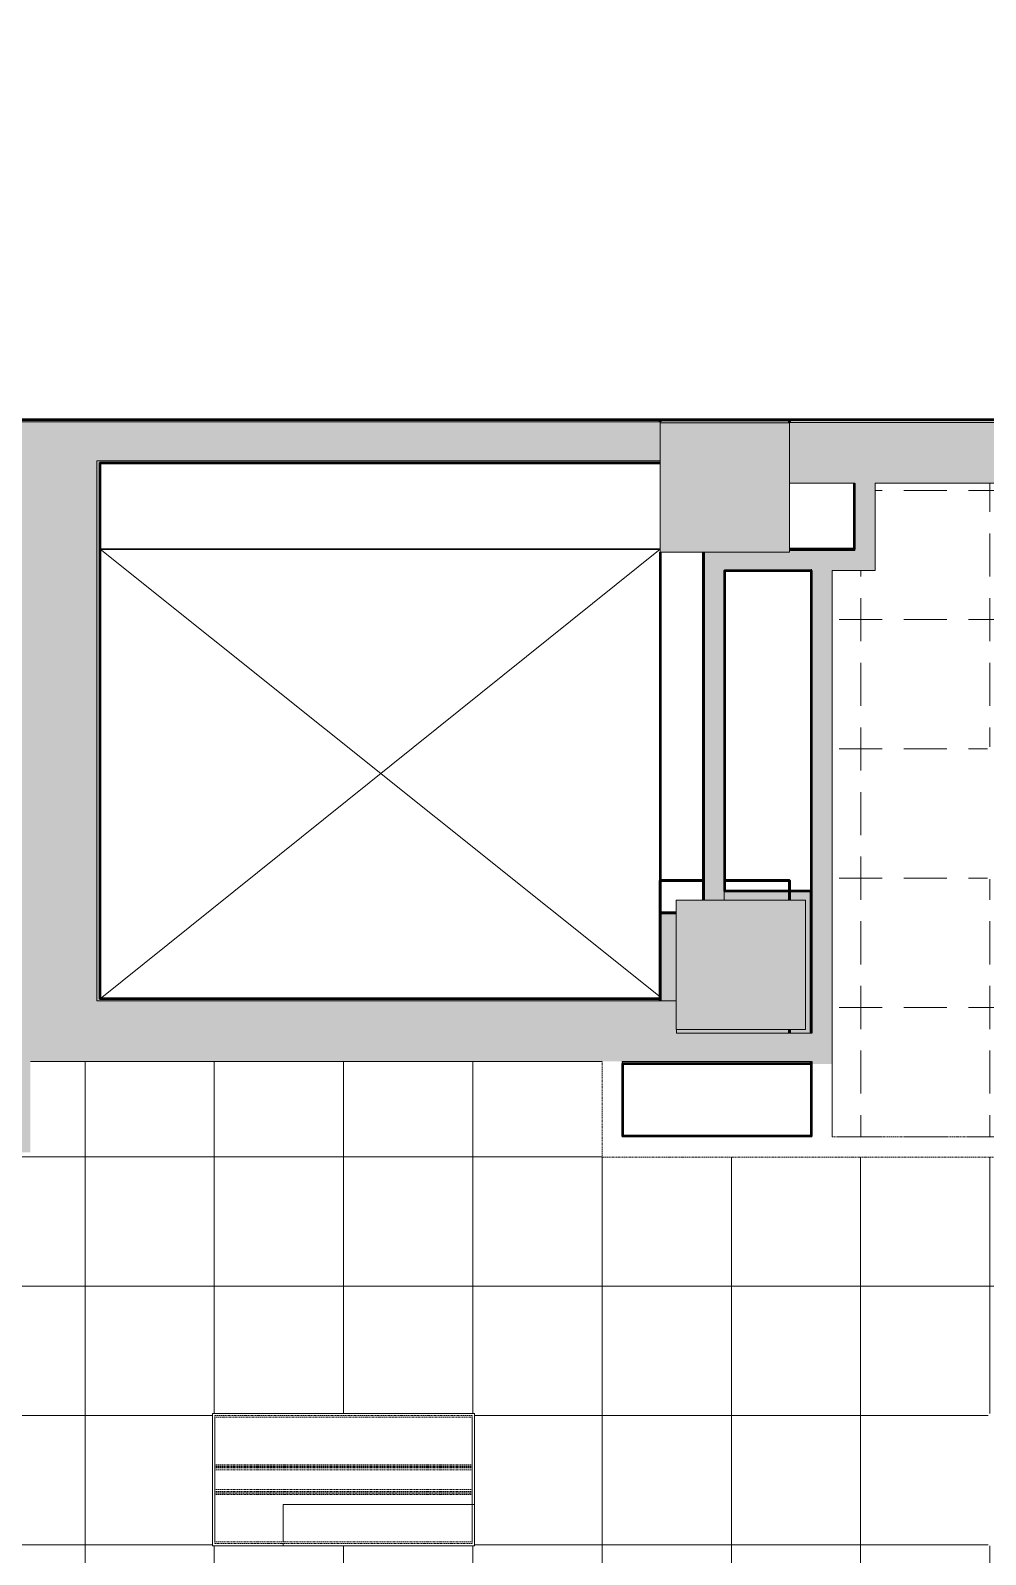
# Model space of a CAD drawing. Header units: inches. Extents: x 842 to 2180, y -10 to 1751.
# Drawn here: x 1519.4 to 1696.8, y 1199.8 to 1482.7 of the extents above; entities that cross this region are included whole.
import ezdxf

# ---------------------------------------------------------------- set-up
doc = ezdxf.new("R2010")
doc.units = ezdxf.units.IN
doc.header["$MEASUREMENT"] = 0
doc.linetypes.add('Demolished', pattern=[0.1875, 0.125, -0.0625])
for name, color, linetype, lineweight in [('A-CLNG', 13, 'Demolished', 9), ('A-CLNG-PATT', 13, 'Demolished', 9), ('A-WALL-PATT', 111, 'Continuous', 13), ('E-LITE-EQPM', 33, 'Demolished', 9), ('hide', 7, 'Continuous', 9), ('I-WALL', 2, 'Continuous', 13), ('Orbis - Background_dwg', 8, 'Continuous', 9), ('Orbis_AR$0$A-Wall-Exst', 7, 'Continuous', 9), ('Orbis_BB$0$A-Wall-Exst', 7, 'Continuous', 9), ('Orbis_BB$0$TI_ARCH-02_E957150$0$A-Wall-Blow', 130, 'Continuous', 30), ('Orbis_BB$0$TI_ARCH-02_E957150$0$A-Wall-Open', 10, 'Continuous', 13), ('Orbis_BB$0$TI_Grid_E957150$0$S-02-COLS-CONC', 50, 'Continuous', 50), ('Orbis_BB$0$TI_Grid_E957150$0$S-02-COLS-CONC-PATT', 250, 'Continuous', 20), ('Orbis_BB$0$TI_Grid_E957150$0$S-03-COLS-CONC-PATT', 250, 'Continuous', 20), ('Orbis_BB$0$TI_Grid_E957150$0$S-04-COLS-CONC', 50, 'Continuous', 50), ('Orbis_BB$0$TI_Grid_E957150$0$S-04-COLS-CONC-PATT', 250, 'Continuous', 20), ('Orbis_BB$0$TI_Grid_E957150$0$S-05-COLS-CONC', 50, 'Continuous', 50), ('Orbis_BB$0$TI_Grid_E957150$0$S-05-COLS-CONC-PATT', 250, 'Continuous', 20), ('Orbis_BB$0$TI_Grid_E957150$0$S-06-COLS-CONC', 50, 'Continuous', 50), ('Orbis_BB$0$TI_Grid_E957150$0$S-06-COLS-CONC-PATT', 250, 'Continuous', 20), ('Orbis_BB$0$TI_Grid_E957150$0$S-07-COLS-CONC', 50, 'Continuous', 50), ('Orbis_BB$0$TI_Grid_E957150$0$S-07-COLS-CONC-PATT', 250, 'Continuous', 20), ('Orbis_BB$0$TI_Grid_E957150$0$S-08-COLS-CONC', 50, 'Continuous', 50), ('Orbis_BB$0$TI_Grid_E957150$0$S-08-COLS-CONC-PATT', 250, 'Continuous', 20), ('Orbis_BB$0$TI_Grid_E957150$0$S-09-COLS-CONC', 50, 'Continuous', 50), ('Orbis_BB$0$TI_Grid_E957150$0$S-09-COLS-CONC-PATT', 250, 'Continuous', 20), ('Orbis_BB$0$TI_Grid_E957150$0$S-11-COLS-CONC', 50, 'Continuous', 50), ('Orbis_BB$0$TI_Grid_E957150$0$S-11-COLS-CONC-PATT', 250, 'Continuous', 20), ('Orbis_BB$0$TI_Grid_E957150$0$S-12-COLS-CONC', 50, 'Continuous', 50), ('Orbis_BB$0$TI_Grid_E957150$0$S-12-COLS-CONC-PATT', 250, 'Continuous', 20), ('Orbis_BB$0$TI_Grid_E957150$0$S-P1-COLS-CONC', 50, 'Continuous', 50), ('Orbis_BB$0$TI_Grid_E957150$0$S-P1-COLS-CONC-PATT', 250, 'Continuous', 20), ('Orbis_BB$0$TI_Grid_E957150$0$S-P4-COLS-CONC', 50, 'Continuous', 50), ('Orbis_BB$0$TI_Grid_E957150$0$S-P4-COLS-CONC-PATT', 250, 'Continuous', 20), ('Orbis_Furn$0$A-Furn', 7, 'Continuous', 9), ('S-COLS', 52, 'Continuous', 13)]:
    doc.layers.add(name, color=color, linetype=linetype, lineweight=lineweight)

# ---------------------------------------------------------------- blocks, each defined once
blk = doc.blocks.new('Concrete-Rectangular-Column - 24 x 24-6914337-Level XX  RCP DEMO')
at = {"layer": 'S-COLS', "lineweight": 9}
blk.add_hatch(color=7, dxfattribs=at).paths.add_polyline_path([(-12, -12), (12, -12), (12, 12), (-12, 12)], flags=0)
at = {"layer": 'S-COLS', "color": 8, "lineweight": 20}
for p, q in [((-12, 12), (12, 12)), ((-12, -12), (-12, 12)), ((12, 12), (12, -12)), ((12, -12), (-12, -12))]:
    blk.add_line(p, q, dxfattribs=at)
blk = doc.blocks.new('L-Recessed-Axis-Plano - 2 X 4-4550867-Level XX  RCP DEMO')
at = {"layer": 'E-LITE-EQPM', "color": 7}
for p, q in [((23.91, 11.87), (-23.91, 11.87)), ((-23.91, 11.87), (-23.91, -11.88)), ((-23.87, -11.56), (-23.87, 11.56)), ((-23.87, 11.56), (23.88, 11.56)), ((23.88, 11.56), (23.88, -11.56)), ((23.91, -11.88), (23.91, 11.87)), ((-23.87, 2.74), (23.88, 2.74)), ((23.88, 2.51), (-23.87, 2.51)), ((-23.87, 2.3), (23.88, 2.3)), ((-23.87, 2.2), (23.88, 2.2)), ((-23.87, 1.83), (23.88, 1.83)), ((-23.87, -1.83), (23.88, -1.83)), ((-23.87, -2.2), (23.88, -2.2)), ((-23.87, -2.3), (23.88, -2.3)), ((-23.87, -2.51), (23.88, -2.51)), ((-23.87, -2.74), (23.88, -2.74)), ((-23.91, -11.88), (23.91, -11.88)), ((23.88, -11.56), (-23.87, -11.56))]:
    blk.add_line(p, q, dxfattribs=at)
blk = doc.blocks.new('Orbis - Background_dwg__U50-7347733-Level XX  RCP DEMO')
at = {"layer": 'Orbis_BB$0$TI_Grid_E957150$0$S-12-COLS-CONC-PATT', "lineweight": 50}
h = blk.add_hatch(color=50, dxfattribs=at)
h.paths.add_polyline_path([(12368.66, 2102.54), (12368.66, 2103.21), (12347.7, 2103.21), (12347.7, 2102.54), (12354, 2102.54)], flags=0)
h.paths.add_polyline_path([(12347.6, 2108.54), (12347.6, 2124.91), (12344.66, 2124.91), (12344.66, 2108.54)], flags=0)
at = {"layer": 'Orbis_BB$0$TI_Grid_E957150$0$S-12-COLS-CONC'}
blk.add_line((12368.66, 2102.54), (12368.66, 2103.21), dxfattribs=at)
at = {"layer": 'Orbis_BB$0$TI_Grid_E957150$0$S-12-COLS-CONC', "flags": 128}
blk.add_lwpolyline([(12347.6, 2124.91), (12344.66, 2124.91), (12344.66, 2108.54)], dxfattribs=at)
blk = doc.blocks.new('Orbis - Background_dwg_Orbis_BB-7347761-Level XX  RCP DEMO')
at = {"layer": 'Orbis_BB$0$A-Wall-Exst'}
h = blk.add_hatch(color=256, dxfattribs=at)
h.paths.add_polyline_path([(12333.85, 2108.54), (12344.66, 2108.54), (12344.66, 2108.91), (12240.66, 2108.91), (12240.66, 2208.41), (12344.66, 2208.41), (12344.66, 2208.79), (12240.04, 2208.79), (12240.04, 2108.54), (12311.71, 2108.54)], flags=0)
h.paths.add_polyline_path([(12029.66, 2215.66), (12224.79, 2215.66), (12224.79, 2216.04), (12344.66, 2216.04), (12344.66, 2216.41), (12008.66, 2216.41), (12008.66, 2215.66), (12024.66, 2215.66)], flags=0)
h.paths.add_polyline_path([(12650.03, 2215.91), (12687.66, 2215.91), (12687.66, 2216.41), (12368.66, 2216.41), (12368.66, 2215.91), (12573.54, 2215.91)], flags=0)
h.paths.add_polyline_path([(11868.29, 2216.04), (11984.66, 2216.04), (11984.66, 2216.41), (11868.66, 2216.41), (11868.66, 2243.04), (11860.83, 2243.04), (11860.83, 2267.04), (11868.66, 2267.04), (11868.66, 2506.91), (11860.66, 2506.91), (11860.66, 2290.92), (11858.66, 2290.92), (11858.66, 2525.91), (11860.66, 2525.91), (11860.66, 2530.91), (11853.66, 2530.91), (11853.66, 2283.92), (11860.66, 2283.92), (11860.66, 2235.92), (11648.66, 2235.92), (11648.66, 2242.91), (11640.66, 2242.91), (11640.66, 2235.54), (11868.29, 2235.54), (11868.29, 2216.95)], flags=0)
h.paths.add_polyline_path([(12565.45, 2522.91), (12663.66, 2522.91), (12663.66, 2530.91), (12380.66, 2530.91), (12380.66, 2522.91)], flags=0)
h.paths.add_polyline_path([(11884.66, 2522.91), (11972.66, 2522.91), (11972.66, 2530.91), (11884.66, 2530.91)], flags=0)
h.paths.add_polyline_path([(12332.66, 2522.91), (12332.66, 2530.91), (12020.66, 2530.91), (12020.66, 2522.91), (12227.13, 2522.91)], flags=0)
h = blk.add_hatch(color=256, dxfattribs=at)
h.paths.add_polyline_path([(12822.75, 1740.71), (12822.78, 1740.71), (12822.75, 1740.75)], flags=0)
h.paths.add_polyline_path([(12801.21, 1897.99), (12801.3, 1898), (12797.38, 1925.91), (12799.29, 1911.94)], flags=0)
h.paths.add_polyline_path([(12787.64, 2077.81), (12787.68, 2077.81), (12768.66, 2216.41), (12711.66, 2216.41), (12711.66, 2215.91), (12768.73, 2215.91), (12787.59, 2078.19)], flags=0)
h.paths.add_polyline_path([(12354, 2096.91), (12372.66, 2096.91), (12372.66, 2097.29), (12337.6, 2097.29), (12337.6, 2096.91), (12347.7, 2096.91)], flags=0)
h.paths.add_polyline_path([(12371.86, 2102.54), (12372.66, 2102.54), (12372.66, 2128.91), (12356.66, 2128.91), (12356.66, 2188.41), (12356.54, 2188.41), (12356.54, 2127.21), (12371.6, 2127.21), (12371.6, 2103.21), (12368.66, 2103.21), (12368.66, 2102.54), (12371.6, 2102.54)], flags=0)
h.paths.add_polyline_path([(12352.66, 2127.21), (12352.79, 2127.21), (12352.79, 2191.85), (12352.66, 2191.85), (12352.66, 2169.47)], flags=0)
h.paths.add_polyline_path([(12001.74, 2189.41), (12001.74, 2189.41), (12001.66, 2189.41)], flags=0)
h.paths.add_polyline_path([(12376.58, 2192.16), (12380.79, 2192.16), (12380.79, 2204.66), (12380.66, 2204.66), (12380.66, 2192.41), (12368.66, 2192.41), (12368.66, 2192.16), (12372.83, 2192.16)], flags=0)
h.paths.add_polyline_path([(12687.66, 2193.29), (12687.66, 2193.41), (12663.66, 2193.41), (12663.66, 2204.66), (12663.54, 2204.66), (12663.54, 2193.29), (12666.66, 2193.29)], flags=0)
h.paths.add_polyline_path([(12711.79, 2193.29), (12711.79, 2204.66), (12711.66, 2204.64), (12711.66, 2193.29)], flags=0)
h.paths.add_polyline_path([(11972.54, 2193.29), (11984.66, 2193.29), (11984.66, 2193.41), (11972.66, 2193.41), (11972.66, 2204.79), (11972.54, 2204.79), (11972.54, 2193.75)], flags=0)
h.paths.add_polyline_path([(11648.79, 2223.92), (11648.79, 2224.29), (11640.58, 2224.29), (11640.58, 2223.92)], flags=0)
h.paths.add_polyline_path([(11636.66, 2223.92), (11636.83, 2223.92), (11636.83, 2224.29), (11636.66, 2224.29)], flags=0)
h.paths.add_polyline_path([(11640.58, 2235.54), (11640.66, 2235.54), (11640.66, 2242.91), (11624.66, 2242.91), (11624.66, 2244.31), (11622.05, 2244.31), (11622.05, 2274.31), (11624.66, 2274.31), (11624.66, 2274.91), (11640.66, 2274.91), (11640.66, 2284.42), (11636.66, 2284.42), (11636.66, 2278.91), (11620.66, 2278.91), (11620.66, 2238.91), (11636.66, 2238.91), (11636.66, 2235.54), (11636.83, 2235.54), (11636.84, 2239.09), (11640.58, 2239.09)], flags=0)
at = {"layer": 'Orbis_BB$0$TI_Grid_E957150$0$S-02-COLS-CONC-PATT', "lineweight": 9}
blk.add_hatch(color=7, dxfattribs=at).paths.add_polyline_path([(12344.66, 2215.85), (12368.66, 2215.85), (12368.66, 2216.41), (12344.66, 2216.41), (12344.66, 2215.91)], flags=0)
h = blk.add_hatch(color=7, dxfattribs=at)
h.paths.add_polyline_path([(12368.66, 2102.54), (12368.66, 2103.21), (12347.7, 2103.21), (12347.7, 2102.54), (12354, 2102.54)], flags=0)
h.paths.add_polyline_path([(12347.6, 2108.54), (12347.6, 2124.91), (12344.66, 2124.91), (12344.66, 2108.54)], flags=0)
at = {"layer": 'Orbis_BB$0$TI_Grid_E957150$0$S-03-COLS-CONC-PATT', "lineweight": 9}
h = blk.add_hatch(color=7, dxfattribs=at)
h.paths.add_polyline_path([(12368.66, 2102.54), (12368.66, 2103.21), (12347.7, 2103.21), (12347.7, 2102.54), (12354, 2102.54)], flags=0)
h.paths.add_polyline_path([(12347.6, 2108.54), (12347.6, 2124.91), (12344.66, 2124.91), (12344.66, 2108.54)], flags=0)
at = {"layer": 'Orbis_BB$0$TI_Grid_E957150$0$S-04-COLS-CONC-PATT', "lineweight": 9}
h = blk.add_hatch(color=7, dxfattribs=at)
h.paths.add_polyline_path([(12368.66, 2102.54), (12368.66, 2103.21), (12347.7, 2103.21), (12347.7, 2102.54), (12354, 2102.54)], flags=0)
h.paths.add_polyline_path([(12347.6, 2108.54), (12347.6, 2124.91), (12344.66, 2124.91), (12344.66, 2108.54)], flags=0)
at = {"layer": 'Orbis_BB$0$TI_Grid_E957150$0$S-05-COLS-CONC-PATT', "lineweight": 9}
h = blk.add_hatch(color=7, dxfattribs=at)
h.paths.add_polyline_path([(12368.66, 2102.54), (12368.66, 2103.21), (12347.7, 2103.21), (12347.7, 2102.54), (12354, 2102.54)], flags=0)
h.paths.add_polyline_path([(12347.6, 2108.54), (12347.6, 2124.91), (12344.66, 2124.91), (12344.66, 2108.54)], flags=0)
at = {"layer": 'Orbis_BB$0$TI_Grid_E957150$0$S-06-COLS-CONC-PATT', "lineweight": 9}
h = blk.add_hatch(color=7, dxfattribs=at)
h.paths.add_polyline_path([(12368.66, 2102.54), (12368.66, 2103.21), (12347.7, 2103.21), (12347.7, 2102.54), (12354, 2102.54)], flags=0)
h.paths.add_polyline_path([(12347.6, 2108.54), (12347.6, 2124.91), (12344.66, 2124.91), (12344.66, 2108.54)], flags=0)
at = {"layer": 'Orbis_BB$0$TI_Grid_E957150$0$S-07-COLS-CONC-PATT', "lineweight": 9}
h = blk.add_hatch(color=7, dxfattribs=at)
h.paths.add_polyline_path([(12368.66, 2102.54), (12368.66, 2103.21), (12347.7, 2103.21), (12347.7, 2102.54), (12354, 2102.54)], flags=0)
h.paths.add_polyline_path([(12347.6, 2108.54), (12347.6, 2124.91), (12344.66, 2124.91), (12344.66, 2108.54)], flags=0)
at = {"layer": 'Orbis_BB$0$TI_Grid_E957150$0$S-08-COLS-CONC-PATT', "lineweight": 9}
h = blk.add_hatch(color=7, dxfattribs=at)
h.paths.add_polyline_path([(12368.66, 2102.54), (12368.66, 2103.21), (12347.7, 2103.21), (12347.7, 2102.54), (12354, 2102.54)], flags=0)
h.paths.add_polyline_path([(12347.6, 2108.54), (12347.6, 2124.91), (12344.66, 2124.91), (12344.66, 2108.54)], flags=0)
at = {"layer": 'Orbis_BB$0$TI_Grid_E957150$0$S-09-COLS-CONC-PATT', "lineweight": 9}
h = blk.add_hatch(color=7, dxfattribs=at)
h.paths.add_polyline_path([(12368.66, 2102.54), (12368.66, 2103.21), (12347.7, 2103.21), (12347.7, 2102.54), (12354, 2102.54)], flags=0)
h.paths.add_polyline_path([(12347.6, 2108.54), (12347.6, 2124.91), (12344.66, 2124.91), (12344.66, 2108.54)], flags=0)
at = {"layer": 'Orbis_BB$0$TI_Grid_E957150$0$S-11-COLS-CONC-PATT', "lineweight": 9}
h = blk.add_hatch(color=7, dxfattribs=at)
h.paths.add_polyline_path([(12368.66, 2102.54), (12368.66, 2103.21), (12347.7, 2103.21), (12347.7, 2102.54), (12354, 2102.54)], flags=0)
h.paths.add_polyline_path([(12347.6, 2108.54), (12347.6, 2124.91), (12344.66, 2124.91), (12344.66, 2108.54)], flags=0)
at = {"layer": 'Orbis_BB$0$TI_Grid_E957150$0$S-P1-COLS-CONC-PATT', "lineweight": 9}
blk.add_hatch(color=7, dxfattribs=at).paths.add_polyline_path([(12344.66, 2215.85), (12368.66, 2215.85), (12368.66, 2216.41), (12344.66, 2216.41), (12344.66, 2215.91)], flags=0)
h = blk.add_hatch(color=7, dxfattribs=at)
h.paths.add_polyline_path([(12368.66, 2102.54), (12368.66, 2103.21), (12347.7, 2103.21), (12347.7, 2102.54), (12354, 2102.54)], flags=0)
h.paths.add_polyline_path([(12347.6, 2108.54), (12347.6, 2127.21), (12352.79, 2127.21), (12352.79, 2130.91), (12344.66, 2130.91), (12344.66, 2108.54)], flags=0)
h.paths.add_polyline_path([(12368.66, 2127.21), (12368.66, 2130.91), (12356.54, 2130.91), (12356.54, 2127.21)], flags=0)
at = {"layer": 'Orbis_BB$0$TI_Grid_E957150$0$S-P4-COLS-CONC-PATT', "lineweight": 9}
blk.add_hatch(color=7, dxfattribs=at).paths.add_polyline_path([(12344.66, 2215.85), (12368.66, 2215.85), (12368.66, 2216.41), (12344.66, 2216.41), (12344.66, 2215.91)], flags=0)
h = blk.add_hatch(color=7, dxfattribs=at)
h.paths.add_polyline_path([(12368.66, 2102.54), (12368.66, 2103.21), (12347.7, 2103.21), (12347.7, 2102.54), (12354, 2102.54)], flags=0)
h.paths.add_polyline_path([(12347.6, 2108.54), (12347.6, 2127.21), (12352.79, 2127.21), (12352.79, 2130.91), (12344.66, 2130.91), (12344.66, 2108.54)], flags=0)
h.paths.add_polyline_path([(12368.66, 2127.21), (12368.66, 2130.91), (12356.54, 2130.91), (12356.54, 2127.21)], flags=0)
at = {"layer": 'Orbis_BB$0$A-Wall-Exst', "color": 50, "lineweight": 50}
for p, q in [((12368.66, 2216.41), (12368.66, 2215.91)), ((12352.66, 2127.21), (12352.66, 2191.85)), ((12352.66, 2191.85), (12352.66, 2127.21)), ((12372.83, 2188.41), (12372.7, 2188.41)), ((12368.66, 2103.21), (12368.66, 2102.54)), ((12337.73, 2096.91), (12337.6, 2096.91))]:
    blk.add_line(p, q, dxfattribs=at)
at = {"layer": 'Orbis_BB$0$A-Wall-Exst', "color": 50, "lineweight": 50, "flags": 128}
for points in [[(12344.66, 2216.04), (12344.66, 2216.41), (12240.66, 2216.41), (12008.66, 2216.41)], [(12687.66, 2215.91), (12687.66, 2216.41), (12368.66, 2216.41)], [(12344.66, 2108.54), (12344.66, 2108.91), (12240.66, 2108.91), (12240.66, 2208.41), (12344.66, 2208.41)], [(12380.66, 2204.66), (12380.66, 2192.41), (12368.66, 2192.41)], [(12344.66, 2191.85), (12344.66, 2124.91), (12347.6, 2124.91)], [(12372.66, 2102.54), (12372.66, 2128.91), (12356.66, 2128.91), (12356.66, 2188.41), (12372.83, 2188.41)], [(12337.6, 2096.91), (12372.66, 2096.91), (12372.66, 2097.29)]]:
    blk.add_lwpolyline(points, dxfattribs=at)
at = {"layer": 'Orbis_BB$0$TI_ARCH-02_E957150$0$A-Wall-Blow'}
blk.add_line((12240.66, 2192.41), (12344.66, 2192.41), dxfattribs=at)
at = {"layer": 'Orbis_BB$0$TI_ARCH-02_E957150$0$A-Wall-Open'}
for p, q in [((12240.66, 2192.41), (12344.66, 2109.29)), ((12344.66, 2192.41), (12240.66, 2108.91))]:
    blk.add_line(p, q, dxfattribs=at)
at = {"layer": 'Orbis_BB$0$TI_Grid_E957150$0$S-02-COLS-CONC'}
for p, q in [((12368.66, 2215.91), (12368.66, 2216.41)), ((12368.66, 2103.21), (12368.66, 2102.54))]:
    blk.add_line(p, q, dxfattribs=at)
at = {"layer": 'Orbis_BB$0$TI_Grid_E957150$0$S-02-COLS-CONC', "flags": 128}
for points in [[(12368.66, 2216.41), (12344.66, 2216.41), (12344.66, 2216.04)], [(12344.66, 2108.54), (12344.66, 2124.91), (12347.6, 2124.91)]]:
    blk.add_lwpolyline(points, dxfattribs=at)
at = {"layer": 'Orbis_BB$0$TI_Grid_E957150$0$S-04-COLS-CONC'}
blk.add_line((12368.66, 2103.21), (12368.66, 2102.54), dxfattribs=at)
at = {"layer": 'Orbis_BB$0$TI_Grid_E957150$0$S-04-COLS-CONC', "flags": 128}
blk.add_lwpolyline([(12344.66, 2108.54), (12344.66, 2124.91), (12347.6, 2124.91)], dxfattribs=at)
at = {"layer": 'Orbis_BB$0$TI_Grid_E957150$0$S-05-COLS-CONC'}
blk.add_line((12368.66, 2103.21), (12368.66, 2102.54), dxfattribs=at)
at = {"layer": 'Orbis_BB$0$TI_Grid_E957150$0$S-05-COLS-CONC', "flags": 128}
blk.add_lwpolyline([(12344.66, 2108.54), (12344.66, 2124.91), (12347.6, 2124.91)], dxfattribs=at)
at = {"layer": 'Orbis_BB$0$TI_Grid_E957150$0$S-06-COLS-CONC'}
blk.add_line((12368.66, 2103.21), (12368.66, 2102.54), dxfattribs=at)
at = {"layer": 'Orbis_BB$0$TI_Grid_E957150$0$S-06-COLS-CONC', "flags": 128}
blk.add_lwpolyline([(12344.66, 2108.54), (12344.66, 2124.91), (12347.6, 2124.91)], dxfattribs=at)
at = {"layer": 'Orbis_BB$0$TI_Grid_E957150$0$S-07-COLS-CONC'}
blk.add_line((12368.66, 2103.21), (12368.66, 2102.54), dxfattribs=at)
at = {"layer": 'Orbis_BB$0$TI_Grid_E957150$0$S-07-COLS-CONC', "flags": 128}
blk.add_lwpolyline([(12344.66, 2108.54), (12344.66, 2124.91), (12347.6, 2124.91)], dxfattribs=at)
at = {"layer": 'Orbis_BB$0$TI_Grid_E957150$0$S-08-COLS-CONC'}
blk.add_line((12368.66, 2103.21), (12368.66, 2102.54), dxfattribs=at)
at = {"layer": 'Orbis_BB$0$TI_Grid_E957150$0$S-08-COLS-CONC', "flags": 128}
blk.add_lwpolyline([(12344.66, 2108.54), (12344.66, 2124.91), (12347.6, 2124.91)], dxfattribs=at)
at = {"layer": 'Orbis_BB$0$TI_Grid_E957150$0$S-09-COLS-CONC'}
blk.add_line((12368.66, 2103.21), (12368.66, 2102.54), dxfattribs=at)
at = {"layer": 'Orbis_BB$0$TI_Grid_E957150$0$S-09-COLS-CONC', "flags": 128}
blk.add_lwpolyline([(12344.66, 2108.54), (12344.66, 2124.91), (12347.6, 2124.91)], dxfattribs=at)
at = {"layer": 'Orbis_BB$0$TI_Grid_E957150$0$S-11-COLS-CONC'}
blk.add_line((12368.66, 2102.54), (12368.66, 2103.21), dxfattribs=at)
at = {"layer": 'Orbis_BB$0$TI_Grid_E957150$0$S-11-COLS-CONC', "flags": 128}
blk.add_lwpolyline([(12347.6, 2124.91), (12344.66, 2124.91), (12344.66, 2108.54)], dxfattribs=at)
at = {"layer": 'Orbis_BB$0$TI_Grid_E957150$0$S-P1-COLS-CONC'}
for p, q in [((12368.66, 2215.91), (12368.66, 2216.41)), ((12368.66, 2103.21), (12368.66, 2102.54))]:
    blk.add_line(p, q, dxfattribs=at)
at = {"layer": 'Orbis_BB$0$TI_Grid_E957150$0$S-P1-COLS-CONC', "flags": 128}
for points in [[(12368.66, 2216.41), (12344.66, 2216.41), (12344.66, 2216.04)], [(12344.66, 2108.54), (12344.66, 2130.91), (12352.79, 2130.91)], [(12356.54, 2130.91), (12368.66, 2130.91), (12368.66, 2127.21)]]:
    blk.add_lwpolyline(points, dxfattribs=at)
at = {"layer": 'Orbis_BB$0$TI_Grid_E957150$0$S-P4-COLS-CONC'}
for p, q in [((12344.66, 2130.91), (12344.66, 2108.54)), ((12352.79, 2130.91), (12344.66, 2130.91)), ((12368.66, 2102.54), (12368.66, 2103.21))]:
    blk.add_line(p, q, dxfattribs=at)
at = {"layer": 'Orbis_BB$0$TI_Grid_E957150$0$S-P4-COLS-CONC', "flags": 128}
for points in [[(12344.66, 2216.04), (12344.66, 2216.41), (12368.66, 2216.41), (12368.66, 2215.91)], [(12368.66, 2127.21), (12368.66, 2130.91), (12356.54, 2130.91)]]:
    blk.add_lwpolyline(points, dxfattribs=at)
blk.add_blockref('Orbis - Background_dwg__U50-7347733-Level XX  RCP DEMO', (0, 0))
blk = doc.blocks.new('Orbis - Background_dwg-7329766-Level XX  RCP DEMO')
at = {"layer": 'hide'}
h = blk.add_hatch(color=256, dxfattribs=at)
h.paths.add_polyline_path([(1664.54, 1277.35), (1664.54, 1291.35), (1664.41, 1291.35), (1664.41, 1277.48), (1629.43, 1277.48), (1629.43, 1290.97), (1629.31, 1290.97), (1629.31, 1277.35), (1663.2, 1277.35)], flags=0)
h.paths.add_polyline_path([(1664.41, 1296.6), (1664.54, 1296.6), (1664.54, 1382.47), (1664.41, 1382.47), (1664.41, 1296.79)], flags=0)
h.paths.add_polyline_path([(1519.45, 1302.47), (1519.45, 1302.6), (1516.5, 1302.6), (1516.5, 1391.05), (1516.37, 1391.05), (1516.37, 1383.97), (1516.45, 1383.97), (1516.45, 1302.47), (1518.84, 1302.47)], flags=0)
at = {"layer": 'hide', "color": 50, "lineweight": 50}
blk.add_line((1664.41, 1382.47), (1664.41, 1296.6), dxfattribs=at)
at = {"layer": 'hide', "color": 50, "lineweight": 50, "flags": 128}
blk.add_lwpolyline([(1664.41, 1291.35), (1664.41, 1277.48), (1629.43, 1277.48), (1629.43, 1290.97)], dxfattribs=at)
at = {"layer": 'Orbis_AR$0$A-Wall-Exst', "color": 50, "lineweight": 50}
for p, q in [((1664.54, 1382.47), (1664.41, 1382.47)), ((1664.37, 1296.6), (1664.37, 1322.97)), ((1629.43, 1290.97), (1629.31, 1290.97)), ((1664.37, 1290.97), (1664.37, 1291.35))]:
    blk.add_line(p, q, dxfattribs=at)
at = {"layer": 'Orbis_Furn$0$A-Furn'}
for p, q in [((1601.87, 1209.1), (1601.47, 1209.1)), ((1566.39, 1201.85), (1566.39, 1201.45))]:
    blk.add_line(p, q, dxfattribs=at)
at = {"layer": 'Orbis_Furn$0$A-Furn', "flags": 128}
blk.add_lwpolyline([(1601.43, 1209.1), (1566.39, 1209.1), (1566.39, 1202.16)], dxfattribs=at)
blk.add_blockref('Orbis - Background_dwg_Orbis_BB-7347761-Level XX  RCP DEMO', (-10708.29, -805.94))

msp = doc.modelspace()

# ---------------------------------------------------------------- hatches: boundary and pattern name
at = {"layer": 'A-CLNG-PATT', "lineweight": 13}
h = msp.add_hatch(dxfattribs=at)
h.set_pattern_fill('FP2_4', color=10, style=0, pattern_type=2)
h.set_pattern_definition([(0, (1769.56, 1349.352), (24, -24), [4, -4, 8, -4, -4]), (0, (1769.56, 1349.352), (24, -24), [-20, 4, 0]), (270, (1769.56, 1349.352), (-24, -24), [4, -4, 8, -4, -4]), (270, (1769.56, 1349.352), (-24, -24), [-20, 4, 0])])
h.paths.add_polyline_path([(1857, 1277.35), (1861.5, 1277.35), (1861.5, 1398.72), (1676.25, 1398.72), (1676.25, 1382.48), (1668.29, 1382.48), (1668.29, 1277.35), (1817.75, 1277.35), (1817.75, 1278.1), (1853.43, 1278.1), (1828.94, 1302.59), (1829.91, 1303.56), (1855.37, 1278.1), (1857, 1278.1)], flags=0)
h.paths.add_polyline_path([(1745.78, 1325.2), (1697.15, 1325.2), (1697.15, 1349.76), (1745.78, 1349.76)], flags=0)
h.paths.add_polyline_path([(1841.78, 1325.2), (1793.15, 1325.2), (1793.15, 1349.76), (1841.78, 1349.76)], flags=0)
at = {"layer": 'A-CLNG-PATT', "linetype": 'Continuous', "lineweight": 13}
h = msp.add_hatch(dxfattribs=at)
h.set_pattern_fill('FP2_16', color=256, style=0, pattern_type=2)
h.set_pattern_definition([(0, (1505.56, 1153.602), (0, -24), []), (270, (1505.56, 1153.602), (-24, -1e-15), [])])
h.paths.add_polyline_path([(1772.58, 1016.92), (1776.42, 1016.92), (1776.42, 1273.6), (1625.56, 1273.6), (1625.56, 1291.35), (1519.45, 1291.35), (1519.45, 1274.47), (1464.75, 1274.47), (1464.75, 1273.72), (1425.5, 1273.72), (1425.5, 1274.47), (1292.48, 1274.47), (1292.48, 1225.88), (1313.56, 1225.88), (1313.56, 1201.32), (1292.48, 1201.32), (1292.48, 1106.01), (1313.97, 1106.01), (1313.97, 1081.45), (1292.48, 1081.45), (1292.48, 1050.1), (1296.48, 1050.1), (1296.48, 1016.92), (1771.54, 1016.92)], flags=0)
h.paths.add_polyline_path([(1721.45, 1057.62), (1721.45, 1081.45), (1697.25, 1081.45), (1697.25, 1106.01), (1745.87, 1106.01), (1745.87, 1081.83), (1769.66, 1081.83), (1769.66, 1057.62)], flags=0)
h.paths.add_polyline_path([(1337.45, 1080.62), (1337.45, 1104.83), (1385.66, 1104.83), (1385.66, 1080.62), (1349.68, 1080.62)], flags=0)
h.paths.add_polyline_path([(1601.87, 1081.45), (1553.25, 1081.45), (1553.25, 1106.01), (1601.87, 1106.01), (1601.87, 1086.68)], flags=0)
h.paths.add_polyline_path([(1457.87, 1081.45), (1409.25, 1081.45), (1409.25, 1106.01), (1457.87, 1106.01), (1457.87, 1086.68)], flags=0)
h.paths.add_polyline_path([(1721.45, 1129.62), (1721.45, 1153.83), (1769.66, 1153.83), (1769.66, 1129.62)], flags=0)
h.paths.add_polyline_path([(1434.26, 1152.62), (1433.45, 1152.62), (1433.45, 1176.83), (1481.66, 1176.83), (1481.66, 1152.62)], flags=0)
h.paths.add_polyline_path([(1385.66, 1152.62), (1337.45, 1152.62), (1337.45, 1176.83), (1385.66, 1176.83)], flags=0)
h.paths.add_polyline_path([(1577.66, 1152.62), (1529.45, 1152.62), (1529.45, 1176.83), (1577.66, 1176.83)], flags=0)
h.paths.add_polyline_path([(1730.29, 1201.45), (1697.25, 1201.45), (1697.25, 1226.01), (1745.87, 1226.01), (1745.87, 1201.45)], flags=0)
h.paths.add_polyline_path([(1601.87, 1201.45), (1553.25, 1201.45), (1553.25, 1226.01), (1601.87, 1226.01)], flags=0)
h.paths.add_polyline_path([(1409.25, 1201.45), (1409.25, 1226.01), (1457.87, 1226.01), (1457.87, 1201.45), (1434.26, 1201.45)], flags=0)
h.paths.add_polyline_path([(1730.29, 1226.37), (1721.45, 1226.37), (1721.45, 1250.58), (1769.66, 1250.58), (1769.66, 1226.37)], flags=0)
at = {"layer": 'A-WALL-PATT', "lineweight": 9}
for points in [[(1636.37, 1402.85), (1636.37, 1410.1), (1516.5, 1410.1), (1516.5, 1402.85), (1603.42, 1402.85)], [(2061.98, 1398.72), (2060.43, 1409.97), (1660.37, 1409.97), (1660.37, 1398.72), (2050.62, 1398.72)], [(1531.75, 1302.6), (1531.75, 1402.85), (1516.5, 1402.85), (1516.5, 1302.6), (1519.45, 1302.6)], [(1672.5, 1382.48), (1676.25, 1382.48), (1676.25, 1398.72), (1672.5, 1398.72), (1672.5, 1386.23)], [(1664.54, 1382.48), (1672.5, 1382.48), (1672.5, 1386.23), (1660.37, 1386.23), (1660.37, 1385.91), (1644.5, 1385.91), (1644.5, 1382.48), (1660.37, 1382.48)], [(1648.25, 1321.28), (1648.25, 1382.48), (1644.5, 1382.48), (1644.5, 1321.28)], [(1664.54, 1290.85), (1668.29, 1290.85), (1668.29, 1382.48), (1664.54, 1382.48), (1664.54, 1291.35)], [(1518.84, 1274.47), (1519.45, 1274.47), (1519.45, 1302.47), (1516.45, 1302.47), (1516.45, 1274.47)], [(1639.41, 1291.35), (1639.41, 1297.28), (1639.31, 1297.28), (1639.31, 1302.6), (1519.45, 1302.6), (1519.45, 1291.35), (1629.31, 1291.35)], [(1664.54, 1291.35), (1664.54, 1296.6), (1639.41, 1296.6), (1639.41, 1291.35), (1645.71, 1291.35)]]:
    msp.add_hatch(color=7, dxfattribs=at).paths.add_polyline_path(points, flags=0)

# ---------------------------------------------------------------- linework, layer by layer
at = {"layer": 'A-CLNG', "linetype": 'Continuous', "lineweight": 13}
for p, q in [((1601.87, 1226.01), (1553.25, 1226.01)), ((1553.25, 1226.01), (1553.25, 1201.45)), ((1601.87, 1201.45), (1601.87, 1226.01)), ((1553.25, 1201.45), (1601.87, 1201.45))]:
    msp.add_line(p, q, dxfattribs=at)
at = {"layer": 'I-WALL', "color": 8, "lineweight": 20}
for p, q in [((1516.5, 1410.1), (1636.37, 1410.1)), ((1636.37, 1410.1), (1636.37, 1409.91)), ((1660.37, 1409.91), (1660.37, 1409.97)), ((1660.37, 1409.97), (2060.43, 1409.97)), ((1636.37, 1402.85), (1531.75, 1402.85)), ((1531.75, 1402.85), (1531.75, 1302.6)), ((1672.5, 1398.72), (1660.37, 1398.72)), ((1672.5, 1386.23), (1672.5, 1398.72)), ((1676.25, 1398.72), (1676.25, 1382.48)), ((1861.5, 1398.72), (1676.25, 1398.72)), ((1644.5, 1321.28), (1644.5, 1385.91)), ((1660.37, 1386.23), (1672.5, 1386.23)), ((1664.54, 1382.48), (1648.25, 1382.48)), ((1648.25, 1382.48), (1648.25, 1321.28)), ((1664.54, 1296.6), (1664.54, 1382.48)), ((1676.25, 1382.48), (1668.29, 1382.48)), ((1668.29, 1382.48), (1668.29, 1277.35)), ((1531.75, 1302.6), (1639.31, 1302.6)), ((1639.41, 1297.28), (1639.41, 1296.6)), ((1639.41, 1296.6), (1664.54, 1296.6)), ((1625.56, 1291.35), (1519.45, 1291.35)), ((1664.54, 1291.35), (1629.31, 1291.35))]:
    msp.add_line(p, q, dxfattribs=at)
at = {"layer": 'I-WALL', "color": 250, "linetype": 'Demolished', "lineweight": 20}
for p, q in [((1625.56, 1273.6), (1625.56, 1291.35)), ((1629.31, 1291.35), (1629.31, 1277.35)), ((1664.54, 1277.35), (1664.54, 1291.35)), ((1629.31, 1277.35), (1664.54, 1277.35)), ((1668.29, 1277.35), (1818.12, 1277.35)), ((1818.12, 1273.6), (1625.56, 1273.6))]:
    msp.add_line(p, q, dxfattribs=at)

# ---------------------------------------------------------------- block references
at = {"layer": 'E-LITE-EQPM', "color": 7, "extrusion": (0, 0, -1), "rotation": 180}
msp.add_blockref('L-Recessed-Axis-Plano - 2 X 4-4550867-Level XX  RCP DEMO', (-1577.56, 1213.73), dxfattribs=at)
at = {"layer": 'Orbis - Background_dwg', "color": 7}
msp.add_blockref('Orbis - Background_dwg-7329766-Level XX  RCP DEMO', (0, 0), dxfattribs=at)
at = {"layer": 'S-COLS', "lineweight": 9}
for p in [(1648.37, 1397.91), (1651.31, 1309.28)]:
    msp.add_blockref('Concrete-Rectangular-Column - 24 x 24-6914337-Level XX  RCP DEMO', p, dxfattribs=at)

doc.saveas('drawing.dxf')
